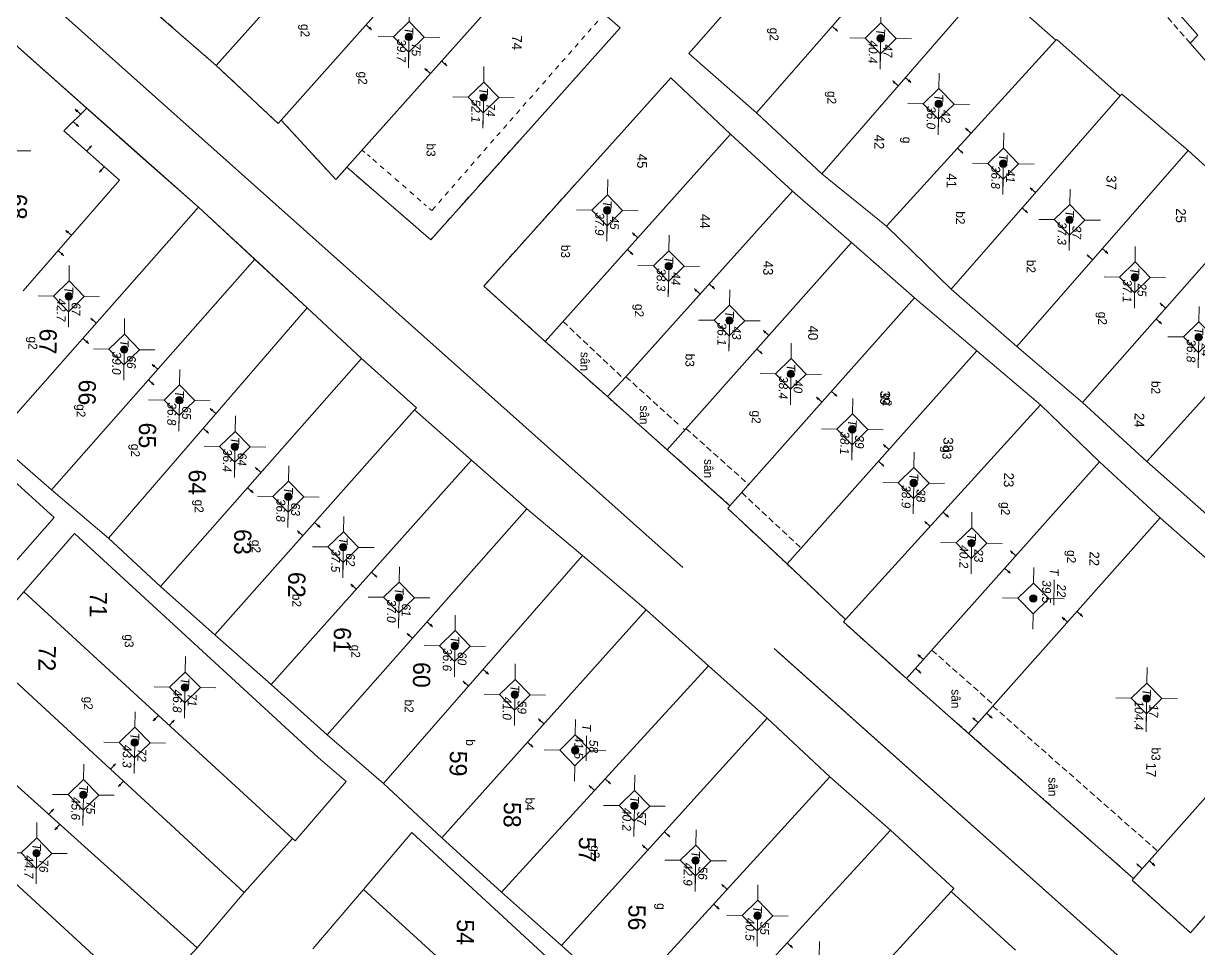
# Model space of a CAD drawing. Extents: x 601689 to 602595, y 1189742 to 1190763.
# Drawn here: x 602256.88 to 602304.61, y 1190383.88 to 1190421.44 of the extents above; entities that cross this region are included whole.
import ezdxf
from ezdxf.enums import TextEntityAlignment as Align

# ---------------------------------------------------------------- set-up
doc = ezdxf.new("R2010")
doc.units = 0
doc.header["$MEASUREMENT"] = 0
doc.linetypes.add('HIDDEN', pattern=[0.375, 0.25, -0.125])
for name, color, linetype in [('10', 250, 'Continuous'), ('11', 7, 'Continuous'), ('13', 7, 'Continuous'), ('14', 7, 'Continuous'), ('15', 7, 'Continuous'), ('16', 7, 'Continuous'), ('22', 7, 'Continuous'), ('25', 7, 'Continuous'), ('53', 7, 'Continuous'), ('57', 7, 'Continuous')]:
    doc.layers.add(name, color=color, linetype=linetype)
doc.layers.get('0').off()
doc.styles.add('TXT', font='vnshx.shx')

# ---------------------------------------------------------------- blocks, each defined once
blk = doc.blocks.new('NH3R')
at = {"layer": '16', "color": 7, "linetype": 'Continuous', "lineweight": 0}
for p, q in [((0, 0), (0.297, -0.005)), ((0.297, -0.005), (0.186, 0.031)), ((0.297, -0.005), (0.189, -0.033))]:
    blk.add_line(p, q, dxfattribs=at)
blk = doc.blocks.new('BDONG')
at = {"color": 7, "linetype": 'Continuous', "lineweight": 0}
for p, q in [((0, 0), (0, -1.508)), ((0, 0), (2.759, 0)), ((0.342, 0), (0.342, -1.508)), ((0.797, 0), (0.797, -1.508)), ((1.274, 0), (1.274, -1.508)), ((1.73, 0), (1.73, -1.508)), ((1.753, 0), (1.753, -1.508)), ((2.072, 0), (2.072, -1.508)), ((2.759, 0), (2.759, -1.508)), ((0, -0.308), (1.73, -0.308)), ((1.753, -0.308), (2.759, -0.308)), ((0, -0.458), (1.73, -0.458)), ((1.753, -0.458), (2.759, -0.458)), ((0, -0.608), (1.73, -0.608)), ((1.753, -0.608), (2.759, -0.608)), ((0, -0.758), (1.73, -0.758)), ((1.753, -0.758), (2.759, -0.758)), ((0, -0.908), (1.73, -0.908)), ((1.753, -0.908), (2.759, -0.908)), ((0, -1.058), (1.73, -1.058)), ((1.753, -1.058), (2.759, -1.058)), ((0, -1.208), (1.73, -1.208)), ((1.753, -1.208), (2.759, -1.208)), ((0, -1.358), (1.73, -1.358)), ((1.753, -1.358), (2.759, -1.358)), ((0, -1.508), (1.73, -1.508)), ((1.753, -1.508), (2.759, -1.508))]:
    blk.add_line(p, q, dxfattribs=at)
at = {"color": 7, "linetype": 'Continuous', "lineweight": 0, "style": 'TXT'}
blk.add_text('B%%182ng c%%184c th%%246a bi%%213n %%174%%233ng ', height=0.049998, rotation=360, dxfattribs=at).set_placement((0.008, 0.046))
for s, height, p in [('(D%%239ng cho ch%%216nh l%%253 bi%%213n %%174%%233ng)', 0.054, (1.743, 0.05)), ('s%%232 TT', 0.05, (0.21, -0.099)), ('s%%232 hi%%214u th%%246a', 0.049998, (1.135, -0.103)), ('s%%232 hi%%214u', 0.049998, (0.639, -0.104)), ('s%%232 hi%%214u th%%246a', 0.049998, (1.612, -0.107)), ('s%%232 TT', 0.05, (1.936, -0.114)), ('s%%232 hi%%214u th%%246a b%%225', 0.049998, (2.559, -0.108)), ('g%%232c c%%241a th%%246a', 0.049998, (1.137, -0.187)), ('Th%%246a th%%170m', 0.049998, (0.227, -0.214)), ('Th%%246a th%%170m', 0.049998, (0.63, -0.213)), ('l%%169n c%%203n', 0.049998, (1.56, -0.224)), ('Th%%246a b%%225', 0.049998, (1.956, -0.203)), ('(ch%%216 %%174%%184nh s%%232 m%%233t l%%199n)', 0.049998, (2.638, -0.204)), ('m%%237i th%%170m', 0.049998, (1.101, -0.282))]:
    blk.add_text(s, height=height, rotation=360, dxfattribs=at).set_placement(p, align=Align.CENTER)
blk = doc.blocks.new('BANG')
at = {"color": 7, "linetype": 'Continuous', "lineweight": 0, "xscale": 9.999585560760034, "yscale": 9.999585560760034, "rotation": 359.9999199552673}
blk.add_blockref('BDONG', (0, 0), dxfattribs=at)
blk = doc.blocks.new('*M145145145145')
at = {"layer": '13', "color": 3, "linetype": 'Continuous', "lineweight": 0}
blk.add_line((602429.035, 1189967.538), (602430.055, 1189967.538), dxfattribs=at)
at = {"layer": '13', "color": 3, "linetype": 'Continuous', "lineweight": 0, "style": 'TXT', "oblique": 7.6055}
blk.add_text('T', height=0.36, dxfattribs=at).set_placement((602428.838, 1189967.538), align=Align.MIDDLE_RIGHT)
for s, p in [('24', (602429.185, 1189967.838)), ('36.8', (602429.035, 1189967.238))]:
    blk.add_text(s, height=0.36, dxfattribs=at).set_placement(p, align=Align.MIDDLE_LEFT)
blk = doc.blocks.new('*M148148148148')
at = {"layer": '13', "color": 3, "linetype": 'Continuous', "lineweight": 0}
blk.add_line((602443.731, 1189965.635), (602445.006, 1189965.635), dxfattribs=at)
at = {"layer": '13', "color": 3, "linetype": 'Continuous', "lineweight": 0, "style": 'TXT', "oblique": 7.6055}
blk.add_text('T', height=0.36, dxfattribs=at).set_placement((602443.534, 1189965.635), align=Align.MIDDLE_RIGHT)
for s, p in [('17', (602443.881, 1189965.935)), ('104.4', (602443.731, 1189965.335))]:
    blk.add_text(s, height=0.36, dxfattribs=at).set_placement(p, align=Align.MIDDLE_LEFT)
blk = doc.blocks.new('*M149149149149')
at = {"layer": '13', "color": 3, "linetype": 'Continuous', "lineweight": 0}
blk.add_line((602426.644, 1189964.907), (602427.664, 1189964.907), dxfattribs=at)
at = {"layer": '13', "color": 3, "linetype": 'Continuous', "lineweight": 0, "style": 'TXT', "oblique": 7.6055}
for s, p in [('25', (602426.794, 1189965.207)), ('37.1', (602426.644, 1189964.607))]:
    blk.add_text(s, height=0.36, dxfattribs=at).set_placement(p, align=Align.MIDDLE_LEFT)
blk.add_text('T', height=0.36, dxfattribs=at).set_placement((602426.447, 1189964.907), align=Align.MIDDLE_RIGHT)
blk = doc.blocks.new('*M152152152152')
at = {"layer": '13', "color": 3, "linetype": 'Continuous', "lineweight": 0}
blk.add_line((602424.347, 1189962.225), (602425.367, 1189962.225), dxfattribs=at)
at = {"layer": '13', "color": 3, "linetype": 'Continuous', "lineweight": 0, "style": 'TXT', "oblique": 7.6055}
blk.add_text('T', height=0.36, dxfattribs=at).set_placement((602424.15, 1189962.225), align=Align.MIDDLE_RIGHT)
for s, p in [('37', (602424.497, 1189962.525)), ('37.3', (602424.347, 1189961.925))]:
    blk.add_text(s, height=0.36, dxfattribs=at).set_placement(p, align=Align.MIDDLE_LEFT)
blk = doc.blocks.new('*M155155155155')
at = {"layer": '13', "color": 3, "linetype": 'Continuous', "lineweight": 0}
blk.add_line((602439.738, 1189960.973), (602440.758, 1189960.973), dxfattribs=at)
at = {"layer": '13', "color": 3, "linetype": 'Continuous', "lineweight": 0, "style": 'TXT', "oblique": 7.6055}
for s, p in [('22', (602439.888, 1189961.273)), ('39.5', (602439.738, 1189960.673))]:
    blk.add_text(s, height=0.36, dxfattribs=at).set_placement(p, align=Align.MIDDLE_LEFT)
blk.add_text('T', height=0.36, dxfattribs=at).set_placement((602439.541, 1189960.973), align=Align.MIDDLE_RIGHT)
blk = doc.blocks.new('*M157157157157')
at = {"layer": '13', "color": 3, "linetype": 'Continuous', "lineweight": 0}
blk.add_line((602422.109, 1189959.498), (602423.129, 1189959.498), dxfattribs=at)
at = {"layer": '13', "color": 3, "linetype": 'Continuous', "lineweight": 0, "style": 'TXT', "oblique": 7.6055}
for s, p in [('41', (602422.259, 1189959.798)), ('36.8', (602422.109, 1189959.198))]:
    blk.add_text(s, height=0.36, dxfattribs=at).set_placement(p, align=Align.MIDDLE_LEFT)
blk.add_text('T', height=0.36, dxfattribs=at).set_placement((602421.912, 1189959.498), align=Align.MIDDLE_RIGHT)
blk = doc.blocks.new('*M158158158158')
at = {"layer": '13', "color": 3, "linetype": 'Continuous', "lineweight": 0}
blk.add_line((602437.529, 1189958.43), (602438.549, 1189958.43), dxfattribs=at)
at = {"layer": '13', "color": 3, "linetype": 'Continuous', "lineweight": 0, "style": 'TXT', "oblique": 7.6055}
blk.add_text('T', height=0.36, dxfattribs=at).set_placement((602437.332, 1189958.43), align=Align.MIDDLE_RIGHT)
for s, p in [('23', (602437.679, 1189958.73)), ('40.2', (602437.529, 1189958.13))]:
    blk.add_text(s, height=0.36, dxfattribs=at).set_placement(p, align=Align.MIDDLE_LEFT)
blk = doc.blocks.new('*M160160160160')
at = {"layer": '13', "color": 3, "linetype": 'Continuous', "lineweight": 0}
blk.add_line((602419.72, 1189956.841), (602420.74, 1189956.841), dxfattribs=at)
at = {"layer": '13', "color": 3, "linetype": 'Continuous', "lineweight": 0, "style": 'TXT', "oblique": 7.6055}
for s, p in [('42', (602419.87, 1189957.141)), ('36.0', (602419.72, 1189956.541))]:
    blk.add_text(s, height=0.36, dxfattribs=at).set_placement(p, align=Align.MIDDLE_LEFT)
blk.add_text('T', height=0.36, dxfattribs=at).set_placement((602419.523, 1189956.841), align=Align.MIDDLE_RIGHT)
blk = doc.blocks.new('*M161161161161')
at = {"layer": '13', "color": 3, "linetype": 'Continuous', "lineweight": 0}
blk.add_line((602435.125, 1189956.049), (602436.145, 1189956.049), dxfattribs=at)
at = {"layer": '13', "color": 3, "linetype": 'Continuous', "lineweight": 0, "style": 'TXT', "oblique": 7.6055}
blk.add_text('T', height=0.36, dxfattribs=at).set_placement((602434.928, 1189956.049), align=Align.MIDDLE_RIGHT)
for s, p in [('38', (602435.275, 1189956.349)), ('38.9', (602435.125, 1189955.749))]:
    blk.add_text(s, height=0.36, dxfattribs=at).set_placement(p, align=Align.MIDDLE_LEFT)
blk = doc.blocks.new('*M162162162162')
at = {"layer": '13', "color": 3, "linetype": 'Continuous', "lineweight": 0}
blk.add_line((602417.09, 1189954.444), (602418.11, 1189954.444), dxfattribs=at)
at = {"layer": '13', "color": 3, "linetype": 'Continuous', "lineweight": 0, "style": 'TXT', "oblique": 7.6055}
for s, p in [('47', (602417.24, 1189954.744)), ('40.4', (602417.09, 1189954.144))]:
    blk.add_text(s, height=0.36, dxfattribs=at).set_placement(p, align=Align.MIDDLE_LEFT)
blk.add_text('T', height=0.36, dxfattribs=at).set_placement((602416.893, 1189954.444), align=Align.MIDDLE_RIGHT)
blk = doc.blocks.new('*M165165165165')
at = {"layer": '13', "color": 3, "linetype": 'Continuous', "lineweight": 0}
blk.add_line((602432.98, 1189953.523), (602434, 1189953.523), dxfattribs=at)
at = {"layer": '13', "color": 3, "linetype": 'Continuous', "lineweight": 0, "style": 'TXT', "oblique": 7.6055}
for s, p in [('39', (602433.13, 1189953.823)), ('38.1', (602432.98, 1189953.223))]:
    blk.add_text(s, height=0.36, dxfattribs=at).set_placement(p, align=Align.MIDDLE_LEFT)
blk.add_text('T', height=0.36, dxfattribs=at).set_placement((602432.783, 1189953.523), align=Align.MIDDLE_RIGHT)
blk = doc.blocks.new('*M169169169169')
at = {"layer": '13', "color": 3, "linetype": 'Continuous', "lineweight": 0}
blk.add_line((602430.768, 1189950.996), (602431.788, 1189950.996), dxfattribs=at)
at = {"layer": '13', "color": 3, "linetype": 'Continuous', "lineweight": 0, "style": 'TXT', "oblique": 7.6055}
for s, p in [('40', (602430.918, 1189951.296)), ('38.4', (602430.768, 1189950.696))]:
    blk.add_text(s, height=0.36, dxfattribs=at).set_placement(p, align=Align.MIDDLE_LEFT)
blk.add_text('T', height=0.36, dxfattribs=at).set_placement((602430.571, 1189950.996), align=Align.MIDDLE_RIGHT)
blk = doc.blocks.new('*M171171171171')
at = {"layer": '13', "color": 3, "linetype": 'Continuous', "lineweight": 0}
blk.add_line((602428.634, 1189948.469), (602429.654, 1189948.469), dxfattribs=at)
at = {"layer": '13', "color": 3, "linetype": 'Continuous', "lineweight": 0, "style": 'TXT', "oblique": 7.6055}
for s, p in [('43', (602428.784, 1189948.769)), ('36.1', (602428.634, 1189948.169))]:
    blk.add_text(s, height=0.36, dxfattribs=at).set_placement(p, align=Align.MIDDLE_LEFT)
blk.add_text('T', height=0.36, dxfattribs=at).set_placement((602428.437, 1189948.469), align=Align.MIDDLE_RIGHT)
blk = doc.blocks.new('*M174174174174')
at = {"layer": '13', "color": 3, "linetype": 'Continuous', "lineweight": 0}
blk.add_line((602426.462, 1189945.972), (602427.482, 1189945.972), dxfattribs=at)
at = {"layer": '13', "color": 3, "linetype": 'Continuous', "lineweight": 0, "style": 'TXT', "oblique": 7.6055}
blk.add_text('T', height=0.36, dxfattribs=at).set_placement((602426.265, 1189945.972), align=Align.MIDDLE_RIGHT)
for s, p in [('44', (602426.612, 1189946.272)), ('38.3', (602426.462, 1189945.672))]:
    blk.add_text(s, height=0.36, dxfattribs=at).set_placement(p, align=Align.MIDDLE_LEFT)
blk = doc.blocks.new('*M178178178178')
at = {"layer": '13', "color": 3, "linetype": 'Continuous', "lineweight": 0}
blk.add_line((602424.234, 1189943.441), (602425.254, 1189943.441), dxfattribs=at)
at = {"layer": '13', "color": 3, "linetype": 'Continuous', "lineweight": 0, "style": 'TXT', "oblique": 7.6055}
for s, p in [('45', (602424.384, 1189943.741)), ('37.9', (602424.234, 1189943.141))]:
    blk.add_text(s, height=0.36, dxfattribs=at).set_placement(p, align=Align.MIDDLE_LEFT)
blk.add_text('T', height=0.36, dxfattribs=at).set_placement((602424.037, 1189943.441), align=Align.MIDDLE_RIGHT)
blk = doc.blocks.new('*M182182182182')
at = {"layer": '13', "color": 3, "linetype": 'Continuous', "lineweight": 0}
blk.add_line((602419.724, 1189938.347), (602420.744, 1189938.347), dxfattribs=at)
at = {"layer": '13', "color": 3, "linetype": 'Continuous', "lineweight": 0, "style": 'TXT', "oblique": 7.6055}
blk.add_text('T', height=0.36, dxfattribs=at).set_placement((602419.527, 1189938.347), align=Align.MIDDLE_RIGHT)
for s, p in [('74', (602419.874, 1189938.647)), ('52.1', (602419.724, 1189938.047))]:
    blk.add_text(s, height=0.36, dxfattribs=at).set_placement(p, align=Align.MIDDLE_LEFT)
blk = doc.blocks.new('*M185185185185')
at = {"layer": '13', "color": 3, "linetype": 'Continuous', "lineweight": 0}
blk.add_line((602417.313, 1189935.285), (602418.333, 1189935.285), dxfattribs=at)
at = {"layer": '13', "color": 3, "linetype": 'Continuous', "lineweight": 0, "style": 'TXT', "oblique": 7.6055}
for s, p in [('75', (602417.463, 1189935.585)), ('39.7', (602417.313, 1189934.985))]:
    blk.add_text(s, height=0.36, dxfattribs=at).set_placement(p, align=Align.MIDDLE_LEFT)
blk.add_text('T', height=0.36, dxfattribs=at).set_placement((602417.116, 1189935.285), align=Align.MIDDLE_RIGHT)
blk = doc.blocks.new('CENTRD')
at = {"layer": '11', "linetype": 'Continuous', "lineweight": 0}
h = blk.add_hatch(color=2, dxfattribs=at)
edge = h.paths.add_edge_path()
edge.add_arc((0, 0), 0.15, 0, 360)
at = {"layer": '11', "color": 2, "linetype": 'Continuous', "lineweight": 0}
for p, q in [((0, 1.25), (0, 0.625)), ((0, 0.625), (-0.625, 0)), ((0.625, 0), (0, 0.625)), ((-0.625, 0), (-1.25, 0)), ((-0.625, 0), (0, -0.625)), ((0, -0.625), (0.625, 0)), ((1.25, 0), (0.625, 0)), ((0, -0.625), (0, -1.25))]:
    blk.add_line(p, q, dxfattribs=at)
blk.add_circle((0, 0), 0.15, dxfattribs=at)
blk = doc.blocks.new('*M1087108710871087')
at = {"layer": '13', "color": 3, "linetype": 'Continuous', "lineweight": 0}
blk.add_line((602452.776, 1189949.959), (602453.796, 1189949.959), dxfattribs=at)
at = {"layer": '13', "color": 3, "linetype": 'Continuous', "lineweight": 0, "style": 'TXT', "oblique": 7.6055}
for s, p in [('55', (602452.926, 1189950.259)), ('40.5', (602452.776, 1189949.659))]:
    blk.add_text(s, height=0.36, dxfattribs=at).set_placement(p, align=Align.MIDDLE_LEFT)
blk.add_text('T', height=0.36, dxfattribs=at).set_placement((602452.579, 1189949.959), align=Align.MIDDLE_RIGHT)
blk = doc.blocks.new('*M1091109110911091')
at = {"layer": '13', "color": 3, "linetype": 'Continuous', "lineweight": 0}
blk.add_line((602450.578, 1189947.412), (602451.598, 1189947.412), dxfattribs=at)
at = {"layer": '13', "color": 3, "linetype": 'Continuous', "lineweight": 0, "style": 'TXT', "oblique": 7.6055}
blk.add_text('T', height=0.36, dxfattribs=at).set_placement((602450.381, 1189947.412), align=Align.MIDDLE_RIGHT)
for s, p in [('56', (602450.728, 1189947.712)), ('42.9', (602450.578, 1189947.112))]:
    blk.add_text(s, height=0.36, dxfattribs=at).set_placement(p, align=Align.MIDDLE_LEFT)
blk = doc.blocks.new('*M1095109510951095')
at = {"layer": '13', "color": 3, "linetype": 'Continuous', "lineweight": 0}
blk.add_line((602448.391, 1189944.895), (602449.411, 1189944.895), dxfattribs=at)
at = {"layer": '13', "color": 3, "linetype": 'Continuous', "lineweight": 0, "style": 'TXT', "oblique": 7.6055}
for s, p in [('57', (602448.541, 1189945.195)), ('40.2', (602448.391, 1189944.595))]:
    blk.add_text(s, height=0.36, dxfattribs=at).set_placement(p, align=Align.MIDDLE_LEFT)
blk.add_text('T', height=0.36, dxfattribs=at).set_placement((602448.194, 1189944.895), align=Align.MIDDLE_RIGHT)
blk = doc.blocks.new('*M1100110011001100')
at = {"layer": '13', "color": 3, "linetype": 'Continuous', "lineweight": 0}
blk.add_line((602446.174, 1189942.454), (602447.194, 1189942.454), dxfattribs=at)
at = {"layer": '13', "color": 3, "linetype": 'Continuous', "lineweight": 0, "style": 'TXT', "oblique": 7.6055}
for s, p in [('58', (602446.324, 1189942.754)), ('41.5', (602446.174, 1189942.154))]:
    blk.add_text(s, height=0.36, dxfattribs=at).set_placement(p, align=Align.MIDDLE_LEFT)
blk.add_text('T', height=0.36, dxfattribs=at).set_placement((602445.977, 1189942.454), align=Align.MIDDLE_RIGHT)
blk = doc.blocks.new('*M1104110411041104')
at = {"layer": '13', "color": 3, "linetype": 'Continuous', "lineweight": 0}
blk.add_line((602443.953, 1189939.972), (602444.973, 1189939.972), dxfattribs=at)
at = {"layer": '13', "color": 3, "linetype": 'Continuous', "lineweight": 0, "style": 'TXT', "oblique": 7.6055}
for s, p in [('59', (602444.103, 1189940.272)), ('41.0', (602443.953, 1189939.672))]:
    blk.add_text(s, height=0.36, dxfattribs=at).set_placement(p, align=Align.MIDDLE_LEFT)
blk.add_text('T', height=0.36, dxfattribs=at).set_placement((602443.756, 1189939.972), align=Align.MIDDLE_RIGHT)
blk = doc.blocks.new('*M1111111111111111')
at = {"layer": '13', "color": 3, "linetype": 'Continuous', "lineweight": 0}
blk.add_line((602442.01, 1189937.51), (602443.03, 1189937.51), dxfattribs=at)
at = {"layer": '13', "color": 3, "linetype": 'Continuous', "lineweight": 0, "style": 'TXT', "oblique": 7.6055}
for s, p in [('60', (602442.16, 1189937.81)), ('36.6', (602442.01, 1189937.21))]:
    blk.add_text(s, height=0.36, dxfattribs=at).set_placement(p, align=Align.MIDDLE_LEFT)
blk.add_text('T', height=0.36, dxfattribs=at).set_placement((602441.813, 1189937.51), align=Align.MIDDLE_RIGHT)
blk = doc.blocks.new('*M1115111511151115')
at = {"layer": '13', "color": 3, "linetype": 'Continuous', "lineweight": 0}
blk.add_line((602440.074, 1189935.214), (602441.094, 1189935.214), dxfattribs=at)
at = {"layer": '13', "color": 3, "linetype": 'Continuous', "lineweight": 0, "style": 'TXT', "oblique": 7.6055}
for s, p in [('61', (602440.224, 1189935.514)), ('37.0', (602440.074, 1189934.914))]:
    blk.add_text(s, height=0.36, dxfattribs=at).set_placement(p, align=Align.MIDDLE_LEFT)
blk.add_text('T', height=0.36, dxfattribs=at).set_placement((602439.877, 1189935.214), align=Align.MIDDLE_RIGHT)
blk = doc.blocks.new('*M1120112011201120')
at = {"layer": '13', "color": 3, "linetype": 'Continuous', "lineweight": 0}
blk.add_line((602438.064, 1189932.918), (602439.084, 1189932.918), dxfattribs=at)
at = {"layer": '13', "color": 3, "linetype": 'Continuous', "lineweight": 0, "style": 'TXT', "oblique": 7.6055}
for s, p in [('62', (602438.214, 1189933.218)), ('37.5', (602438.064, 1189932.618))]:
    blk.add_text(s, height=0.36, dxfattribs=at).set_placement(p, align=Align.MIDDLE_LEFT)
blk.add_text('T', height=0.36, dxfattribs=at).set_placement((602437.867, 1189932.918), align=Align.MIDDLE_RIGHT)
blk = doc.blocks.new('*M1126112611261126')
at = {"layer": '13', "color": 3, "linetype": 'Continuous', "lineweight": 0}
blk.add_line((602436.049, 1189930.66), (602437.069, 1189930.66), dxfattribs=at)
at = {"layer": '13', "color": 3, "linetype": 'Continuous', "lineweight": 0, "style": 'TXT', "oblique": 7.6055}
blk.add_text('T', height=0.36, dxfattribs=at).set_placement((602435.852, 1189930.66), align=Align.MIDDLE_RIGHT)
for s, p in [('63', (602436.199, 1189930.96)), ('36.8', (602436.049, 1189930.36))]:
    blk.add_text(s, height=0.36, dxfattribs=at).set_placement(p, align=Align.MIDDLE_LEFT)
blk = doc.blocks.new('*M1131113111311131')
at = {"layer": '13', "color": 3, "linetype": 'Continuous', "lineweight": 0}
blk.add_line((602434.052, 1189928.459), (602435.072, 1189928.459), dxfattribs=at)
at = {"layer": '13', "color": 3, "linetype": 'Continuous', "lineweight": 0, "style": 'TXT', "oblique": 7.6055}
for s, p in [('64', (602434.202, 1189928.759)), ('36.4', (602434.052, 1189928.159))]:
    blk.add_text(s, height=0.36, dxfattribs=at).set_placement(p, align=Align.MIDDLE_LEFT)
blk.add_text('T', height=0.36, dxfattribs=at).set_placement((602433.855, 1189928.459), align=Align.MIDDLE_RIGHT)
blk = doc.blocks.new('*M1134113411341134')
at = {"layer": '13', "color": 3, "linetype": 'Continuous', "lineweight": 0}
blk.add_line((602443.852, 1189926.572), (602444.872, 1189926.572), dxfattribs=at)
at = {"layer": '13', "color": 3, "linetype": 'Continuous', "lineweight": 0, "style": 'TXT', "oblique": 7.6055}
for s, p in [('71', (602444.002, 1189926.872)), ('46.8', (602443.852, 1189926.272))]:
    blk.add_text(s, height=0.36, dxfattribs=at).set_placement(p, align=Align.MIDDLE_LEFT)
blk.add_text('T', height=0.36, dxfattribs=at).set_placement((602443.655, 1189926.572), align=Align.MIDDLE_RIGHT)
blk = doc.blocks.new('*M1136113611361136')
at = {"layer": '13', "color": 3, "linetype": 'Continuous', "lineweight": 0}
blk.add_line((602432.197, 1189926.177), (602433.217, 1189926.177), dxfattribs=at)
at = {"layer": '13', "color": 3, "linetype": 'Continuous', "lineweight": 0, "style": 'TXT', "oblique": 7.6055}
for s, p in [('65', (602432.347, 1189926.477)), ('36.8', (602432.197, 1189925.877))]:
    blk.add_text(s, height=0.36, dxfattribs=at).set_placement(p, align=Align.MIDDLE_LEFT)
blk.add_text('T', height=0.36, dxfattribs=at).set_placement((602432, 1189926.177), align=Align.MIDDLE_RIGHT)
blk = doc.blocks.new('*M1139113911391139')
at = {"layer": '13', "color": 3, "linetype": 'Continuous', "lineweight": 0}
blk.add_line((602446.12, 1189924.564), (602447.14, 1189924.564), dxfattribs=at)
at = {"layer": '13', "color": 3, "linetype": 'Continuous', "lineweight": 0, "style": 'TXT', "oblique": 7.6055}
blk.add_text('T', height=0.36, dxfattribs=at).set_placement((602445.923, 1189924.564), align=Align.MIDDLE_RIGHT)
for s, p in [('72', (602446.27, 1189924.864)), ('43.3', (602446.12, 1189924.264))]:
    blk.add_text(s, height=0.36, dxfattribs=at).set_placement(p, align=Align.MIDDLE_LEFT)
blk = doc.blocks.new('*M1140114011401140')
at = {"layer": '13', "color": 3, "linetype": 'Continuous', "lineweight": 0}
blk.add_line((602430.167, 1189923.906), (602431.187, 1189923.906), dxfattribs=at)
at = {"layer": '13', "color": 3, "linetype": 'Continuous', "lineweight": 0, "style": 'TXT', "oblique": 7.6055}
for s, p in [('66', (602430.317, 1189924.206)), ('39.0', (602430.167, 1189923.606))]:
    blk.add_text(s, height=0.36, dxfattribs=at).set_placement(p, align=Align.MIDDLE_LEFT)
blk.add_text('T', height=0.36, dxfattribs=at).set_placement((602429.97, 1189923.906), align=Align.MIDDLE_RIGHT)
blk = doc.blocks.new('*M1143114311431143')
at = {"layer": '13', "color": 3, "linetype": 'Continuous', "lineweight": 0}
blk.add_line((602448.273, 1189922.511), (602449.293, 1189922.511), dxfattribs=at)
at = {"layer": '13', "color": 3, "linetype": 'Continuous', "lineweight": 0, "style": 'TXT', "oblique": 7.6055}
for s, p in [('75', (602448.423, 1189922.811)), ('45.6', (602448.273, 1189922.211))]:
    blk.add_text(s, height=0.36, dxfattribs=at).set_placement(p, align=Align.MIDDLE_LEFT)
blk.add_text('T', height=0.36, dxfattribs=at).set_placement((602448.076, 1189922.511), align=Align.MIDDLE_RIGHT)
blk = doc.blocks.new('*M1144114411441144')
at = {"layer": '13', "color": 3, "linetype": 'Continuous', "lineweight": 0}
blk.add_line((602428.044, 1189921.625), (602429.064, 1189921.625), dxfattribs=at)
at = {"layer": '13', "color": 3, "linetype": 'Continuous', "lineweight": 0, "style": 'TXT', "oblique": 7.6055}
blk.add_text('T', height=0.36, dxfattribs=at).set_placement((602427.847, 1189921.625), align=Align.MIDDLE_RIGHT)
for s, p in [('67', (602428.194, 1189921.925)), ('42.7', (602428.044, 1189921.325))]:
    blk.add_text(s, height=0.36, dxfattribs=at).set_placement(p, align=Align.MIDDLE_LEFT)
blk = doc.blocks.new('*M1147114711471147')
at = {"layer": '13', "color": 3, "linetype": 'Continuous', "lineweight": 0}
blk.add_line((602450.668, 1189920.643), (602451.688, 1189920.643), dxfattribs=at)
at = {"layer": '13', "color": 3, "linetype": 'Continuous', "lineweight": 0, "style": 'TXT', "oblique": 7.6055}
blk.add_text('T', height=0.36, dxfattribs=at).set_placement((602450.471, 1189920.643), align=Align.MIDDLE_RIGHT)
for s, p in [('76', (602450.818, 1189920.943)), ('44.7', (602450.668, 1189920.343))]:
    blk.add_text(s, height=0.36, dxfattribs=at).set_placement(p, align=Align.MIDDLE_LEFT)

msp = doc.modelspace()

# ---------------------------------------------------------------- linework, layer by layer
at = {"layer": '10', "color": 7, "linetype": 'Continuous', "lineweight": 0}
for p, q in [((602272.441, 1190428.341), (602264.703, 1190419.737)), ((602275.336, 1190426.502), (602267.352, 1190417.511)), ((602277.725, 1190424.239), (602270.016, 1190415.604)), ((602289.303, 1190415.33), (602296.101, 1190423.157)), ((602296.101, 1190423.157), (602298.808, 1190420.759)), ((602298.808, 1190420.759), (602291.935, 1190413.203)), ((602306.325, 1190418.266), (602304.267, 1190420.644)), ((602294.56, 1190410.647), (602301.427, 1190418.503)), ((602259.449, 1190417.998), (602263.994, 1190413.976)), ((602286.657, 1190417.805), (602289.303, 1190415.33)), ((602285.605, 1190416.94), (602278.069, 1190408.533)), ((602288.114, 1190414.636), (602285.605, 1190416.94)), ((602304.187, 1190416.276), (602297.228, 1190408.33)), ((602289.303, 1190415.33), (602291.935, 1190413.203)), ((602290.516, 1190412.543), (602288.114, 1190414.636)), ((602263.994, 1190413.976), (602255.674, 1190404.55)), ((602263.994, 1190413.976), (602266.274, 1190411.865)), ((602299.896, 1190406.044), (602306.653, 1190413.722)), ((602291.935, 1190413.203), (602294.56, 1190410.647)), ((602290.516, 1190412.543), (602283.03, 1190404.135)), ((602293.074, 1190410.297), (602290.516, 1190412.543)), ((602266.274, 1190411.865), (602258.026, 1190402.507)), ((602266.274, 1190411.865), (602268.408, 1190409.895)), ((602309.196, 1190411.076), (602302.514, 1190403.658)), ((602294.56, 1190410.647), (602297.228, 1190408.33)), ((602285.578, 1190401.859), (602293.074, 1190410.297)), ((602295.605, 1190408.142), (602293.074, 1190410.297)), ((602260.329, 1190400.546), (602268.408, 1190409.895)), ((602268.408, 1190409.895), (602270.609, 1190407.835)), ((602280.599, 1190406.288), (602278.069, 1190408.533)), ((602295.605, 1190408.142), (602287.896, 1190399.497)), ((602298.185, 1190405.957), (602295.605, 1190408.142)), ((602297.228, 1190408.33), (602299.896, 1190406.044)), ((602270.609, 1190407.835), (602262.442, 1190398.577)), ((602283.03, 1190404.135), (602280.599, 1190406.288)), ((602264.656, 1190396.617), (602272.771, 1190405.746)), ((602272.771, 1190405.746), (602275.084, 1190403.714)), ((602298.185, 1190405.957), (602290.276, 1190397.245)), ((602300.594, 1190403.643), (602298.185, 1190405.957)), ((602299.896, 1190406.044), (602302.514, 1190403.658)), ((602255.674, 1190404.55), (602258.026, 1190402.507)), ((602285.578, 1190401.859), (602283.03, 1190404.135)), ((602275.084, 1190403.714), (602266.948, 1190394.595)), ((602275.084, 1190403.714), (602277.326, 1190401.733)), ((602292.743, 1190394.84), (602300.594, 1190403.643)), ((602303.053, 1190401.369), (602300.594, 1190403.643)), ((602302.514, 1190403.658), (602305.172, 1190401.301)), ((602258.026, 1190402.507), (602260.329, 1190400.546)), ((602277.326, 1190401.733), (602269.22, 1190392.554)), ((602277.326, 1190401.733), (602279.59, 1190399.842)), ((602303.053, 1190401.369), (602295.272, 1190392.617)), ((602260.329, 1190400.546), (602262.442, 1190398.577)), ((602279.59, 1190399.842), (602271.503, 1190390.582)), ((602279.59, 1190399.842), (602282.17, 1190397.636)), ((602290.276, 1190397.245), (602287.896, 1190399.497)), ((602262.442, 1190398.577), (602264.656, 1190396.617)), ((602254.989, 1190396.159), (602256.899, 1190398.362)), ((602256.899, 1190398.362), (602267.812, 1190388.343)), ((602273.873, 1190388.37), (602282.17, 1190397.636)), ((602282.17, 1190397.636), (602284.7, 1190395.361)), ((602265.852, 1190386.159), (602254.989, 1190396.159)), ((602264.656, 1190396.617), (602266.948, 1190394.595)), ((602284.7, 1190395.361), (602276.303, 1190386.176)), ((602284.7, 1190395.361), (602287.09, 1190393.238)), ((602309.681, 1190395.429), (602301.972, 1190386.724)), ((602295.272, 1190392.617), (602292.743, 1190394.84)), ((602266.948, 1190394.595), (602269.22, 1190392.554)), ((602252.779, 1190393.929), (602263.941, 1190383.916)), ((602287.09, 1190393.238), (602278.733, 1190384.003)), ((602287.09, 1190393.238), (602289.628, 1190390.853)), ((602269.22, 1190392.554), (602271.503, 1190390.582)), ((602301.972, 1190386.724), (602295.272, 1190392.617)), ((602261.851, 1190381.674), (602250.888, 1190391.705)), ((602271.503, 1190390.582), (602273.873, 1190388.37)), ((602281.292, 1190381.717), (602289.628, 1190390.853)), ((602289.628, 1190390.853), (602292.099, 1190388.689)), ((602292.099, 1190388.689), (602283.713, 1190379.544)), ((602265.852, 1190386.159), (602267.812, 1190388.343)), ((602276.303, 1190386.176), (602273.873, 1190388.37)), ((602263.941, 1190383.916), (602265.852, 1190386.159)), ((602270.694, 1190386.283), (602268.641, 1190383.871)), ((602270.694, 1190386.283), (602281.213, 1190376.678)), ((602278.733, 1190384.003), (602276.303, 1190386.176)), ((602294.565, 1190386.195), (602286.36, 1190377.207)), ((602294.565, 1190386.195), (602297.171, 1190383.82)), ((602261.851, 1190381.674), (602263.941, 1190383.916)), ((602278.733, 1190384.003), (602281.292, 1190381.717))]:
    msp.add_line(p, q, dxfattribs=at)
for points in [[(602264.158, 1190431.825), (602258.501, 1190425.472), (602258.793, 1190424.879), (602264.703, 1190419.737)], [(602286.657, 1190417.805), (602283.911, 1190420.223), (602290.524, 1190427.753), (602290.808, 1190428.019), (602291.239, 1190428.124), (602291.758, 1190428.036), (602294.032, 1190426.135)], [(602286.657, 1190417.805), (602293.434, 1190425.573), (602294.032, 1190426.135)], [(602270.016, 1190415.604), (602273.426, 1190412.657), (602281.114, 1190421.262), (602277.725, 1190424.239)], [(602304.267, 1190420.644), (602304.581, 1190420.96), (602301.913, 1190423.996)], [(602251.542, 1190415.407), (602251.068, 1190415.834), (602255.942, 1190421.127), (602259.449, 1190417.998)], [(602298.808, 1190420.759), (602298.848, 1190420.789), (602301.427, 1190418.503)], [(602264.703, 1190419.737), (602267.23, 1190417.372), (602267.352, 1190417.511)], [(602285.605, 1190416.94), (602283.177, 1190419.233), (602275.581, 1190410.777), (602278.069, 1190408.533)], [(602304.187, 1190416.276), (602301.498, 1190418.572), (602301.427, 1190418.503)], [(602259.449, 1190417.998), (602258.526, 1190417.082), (602260.778, 1190415.071), (602256.867, 1190410.584)], [(602267.352, 1190417.511), (602269.57, 1190415.1), (602270.016, 1190415.604)], [(602306.653, 1190413.722), (602306.815, 1190413.899), (602304.187, 1190416.276)], [(602280.599, 1190406.288), (602281.35, 1190407.098), (602288.114, 1190414.636)], [(602247.542, 1190410.992), (602258.13, 1190401.376), (602256.068, 1190399.034)], [(602270.609, 1190407.835), (602272.843, 1190405.835), (602272.771, 1190405.746)], [(602287.896, 1190399.497), (602285.488, 1190401.751), (602285.578, 1190401.859)], [(602309.681, 1190395.429), (602309.732, 1190395.488), (602303.053, 1190401.369)], [(602256.899, 1190398.362), (602258.952, 1190400.725), (602268.858, 1190391.638), (602269.984, 1190390.663), (602267.921, 1190388.251), (602267.812, 1190388.343)], [(602290.276, 1190397.245), (602290.184, 1190397.146), (602292.743, 1190394.84)], [(602301.972, 1190386.724), (602301.911, 1190386.655), (602304.281, 1190384.522), (602311.983, 1190393.337), (602311.361, 1190393.926), (602309.681, 1190395.429)], [(602281.213, 1190376.678), (602283.233, 1190378.841), (602272.656, 1190388.596), (602270.694, 1190386.283)], [(602292.099, 1190388.689), (602294.675, 1190386.314), (602294.565, 1190386.195)]]:
    msp.add_lwpolyline(points, dxfattribs=at)
at = {"layer": '14', "color": 6, "linetype": 'HIDDEN', "lineweight": 0}
for p, q in [((602280.208, 1190421.534), (602280.076, 1190421.376)), ((602279.944, 1190421.228), (602279.812, 1190421.08)), ((602279.416, 1190420.625), (602279.284, 1190420.477)), ((602279.679, 1190420.932), (602279.547, 1190420.783)), ((602278.887, 1190420.022), (602278.755, 1190419.874)), ((602279.152, 1190420.329), (602279.019, 1190420.18)), ((602278.623, 1190419.726), (602278.492, 1190419.578)), ((602278.095, 1190419.123), (602277.963, 1190418.975)), ((602278.36, 1190419.43), (602278.227, 1190419.272)), ((602277.831, 1190418.827), (602277.699, 1190418.678)), ((602277.303, 1190418.224), (602277.171, 1190418.076)), ((602277.566, 1190418.52), (602277.435, 1190418.372)), ((602276.774, 1190417.621), (602276.642, 1190417.473)), ((602277.039, 1190417.928), (602276.906, 1190417.77)), ((602276.51, 1190417.325), (602276.379, 1190417.176)), ((602275.982, 1190416.722), (602275.85, 1190416.574)), ((602276.246, 1190417.018), (602276.114, 1190416.87)), ((602270.745, 1190416.204), (602270.636, 1190416.296)), ((602275.717, 1190416.416), (602275.585, 1190416.268)), ((602270.962, 1190416.021), (602270.854, 1190416.123)), ((602271.219, 1190415.797), (602271.071, 1190415.929)), ((602275.19, 1190415.823), (602275.057, 1190415.664)), ((602275.453, 1190416.119), (602275.322, 1190415.971)), ((602271.525, 1190415.533), (602271.367, 1190415.665)), ((602271.822, 1190415.279), (602271.673, 1190415.411)), ((602274.935, 1190415.516), (602274.803, 1190415.368)), ((602272.129, 1190415.015), (602271.97, 1190415.147)), ((602272.425, 1190414.751), (602272.277, 1190414.883)), ((602274.408, 1190414.914), (602274.275, 1190414.766)), ((602274.671, 1190415.22), (602274.539, 1190415.072)), ((602272.731, 1190414.486), (602272.573, 1190414.618)), ((602273.027, 1190414.223), (602272.879, 1190414.354)), ((602273.879, 1190414.32), (602273.747, 1190414.162)), ((602274.143, 1190414.617), (602274.011, 1190414.469)), ((602273.245, 1190414.03), (602273.146, 1190414.121)), ((602273.462, 1190413.846), (602273.363, 1190413.928)), ((602273.614, 1190414.014), (602273.462, 1190413.846)), ((602278.801, 1190409.342), (602281.25, 1190407.02)), ((602281.35, 1190407.098), (602283.563, 1190405.088)), ((602283.671, 1190404.996), (602283.741, 1190404.935)), ((602283.791, 1190404.995), (602286.341, 1190402.719)), ((602286.056, 1190402.393), (602288.465, 1190400.14)), ((602293.779, 1190395.997), (602296.298, 1190393.772)), ((602296.257, 1190393.722), (602302.957, 1190387.83))]:
    msp.add_line(p, q, dxfattribs=at)
at = {"layer": '22', "color": 7, "linetype": 'HIDDEN', "lineweight": 0}
for p, q in [((602304.267, 1190420.644), (602293.604, 1190432.851)), ((602258.793, 1190424.879), (602264.703, 1190419.737)), ((602264.703, 1190419.737), (602267.23, 1190417.372)), ((602267.23, 1190417.372), (602267.352, 1190417.511)), ((602267.352, 1190417.511), (602269.57, 1190415.1)), ((602276.961, 1190416.619), (602273.426, 1190412.657)), ((602270.016, 1190415.604), (602269.57, 1190415.1)), ((602273.426, 1190412.657), (602270.016, 1190415.604)), ((602275.581, 1190410.777), (602279.297, 1190414.917)), ((602278.069, 1190408.533), (602275.581, 1190410.777)), ((602280.599, 1190406.288), (602278.069, 1190408.533)), ((602283.03, 1190404.135), (602280.599, 1190406.288)), ((602272.771, 1190405.746), (602272.843, 1190405.835)), ((602285.578, 1190401.859), (602283.03, 1190404.135)), ((602285.488, 1190401.751), (602285.578, 1190401.859)), ((602287.896, 1190399.497), (602285.488, 1190401.751)), ((602290.276, 1190397.245), (602287.896, 1190399.497)), ((602290.276, 1190397.245), (602290.184, 1190397.146)), ((602292.743, 1190394.84), (602290.184, 1190397.146)), ((602295.272, 1190392.617), (602292.743, 1190394.84)), ((602301.972, 1190386.724), (602295.272, 1190392.617)), ((602301.911, 1190386.655), (602301.972, 1190386.724)), ((602304.281, 1190384.522), (602301.911, 1190386.655)), ((602294.675, 1190386.314), (602294.565, 1190386.195)), ((602304.281, 1190384.522), (602305.816, 1190386.271))]:
    msp.add_line(p, q, dxfattribs=at)
at = {"layer": '25', "color": 7, "linetype": 'Continuous', "lineweight": 0}
for p, q in [((602255.942, 1190421.127), (602261.632, 1190416.048)), ((602268.408, 1190409.895), (602270.609, 1190407.835)), ((602270.609, 1190407.835), (602272.843, 1190405.835)), ((602272.771, 1190405.746), (602275.084, 1190403.714)), ((602275.084, 1190403.714), (602277.326, 1190401.733)), ((602277.326, 1190401.733), (602279.59, 1190399.842)), ((602279.59, 1190399.842), (602282.17, 1190397.636)), ((602282.17, 1190397.636), (602284.7, 1190395.361)), ((602284.7, 1190395.361), (602287.09, 1190393.238)), ((602287.09, 1190393.238), (602289.628, 1190390.853)), ((602289.628, 1190390.853), (602292.099, 1190388.689)), ((602292.099, 1190388.689), (602294.675, 1190386.314)), ((602294.565, 1190386.195), (602297.171, 1190383.82))]:
    msp.add_line(p, q, dxfattribs=at)
msp.add_lwpolyline([(602261.632, 1190416.048), (602263.994, 1190413.976), (602266.255, 1190411.885), (602268.408, 1190409.895)], dxfattribs=at)
at = {"layer": '57', "color": 172, "linetype": 'Continuous', "lineweight": 0}
for p, q in [((602243.553, 1190435.118), (602283.665, 1190399.356)), ((602243.918, 1190434.793), (602283.665, 1190399.356)), ((602287.369, 1190396.065), (602318.609, 1190368.205)), ((602287.547, 1190395.902), (602311.09, 1190374.908))]:
    msp.add_line(p, q, dxfattribs=at)

# ---------------------------------------------------------------- block references
at = {"color": 7, "linetype": 'Continuous', "lineweight": 0, "rotation": 269.2144660607985}
msp.add_blockref('BANG', (602262.228, 1190392.439), dxfattribs=at)
at = {"layer": '11', "color": 2, "linetype": 'Continuous', "lineweight": 0, "rotation": 269.1680420500809}
for p in [(602272.538, 1190420.892), (602291.698, 1190420.836), (602275.565, 1190418.436), (602294.057, 1190418.172), (602255.935, 1190416.281), (602296.679, 1190415.745), (602280.593, 1190413.853), (602299.373, 1190413.467), (602283.091, 1190411.588), (602302.022, 1190411.131), (602258.724, 1190410.36), (602285.556, 1190409.38), (602304.618, 1190408.703), (602260.974, 1190408.204), (602288.052, 1190407.21), (602263.215, 1190406.141), (602290.547, 1190404.961), (602265.47, 1190404.253), (602293.041, 1190402.78), (602267.642, 1190402.225), (602269.87, 1190400.177), (602295.387, 1190400.342), (602272.137, 1190398.134), (602297.898, 1190398.096), (602274.404, 1190396.165), (602263.441, 1190394.482), (602276.838, 1190394.186), (602302.501, 1190394.036), (602261.4, 1190392.243), (602279.287, 1190391.93), (602259.316, 1190390.12), (602281.696, 1190389.677), (602257.413, 1190387.753), (602284.181, 1190387.454), (602286.696, 1190385.219), (602289.193, 1190382.917)]:
    msp.add_blockref('CENTRD', p, dxfattribs=at)
at = {"layer": '13', "color": 3, "linetype": 'Continuous', "lineweight": 0, "rotation": 269.1680420500809}
for name, p in [('*M185185185185', (-578790.27, 1810052.359)), ('*M162162162162', (-578790.27, 1810052.359)), ('*M182182182182', (-578790.27, 1810052.359)), ('*M160160160160', (-578790.27, 1810052.359)), ('*M157157157157', (-578790.27, 1810052.359)), ('*M178178178178', (-578790.27, 1810052.359)), ('*M152152152152', (-578790.27, 1810052.359)), ('*M174174174174', (-578790.27, 1810052.359)), ('*M149149149149', (-578790.27, 1810052.359)), ('*M1144114411441144', (-578790.27, 1810052.359)), ('*M171171171171', (-578790.27, 1810052.359)), ('*M145145145145', (-578790.27, 1810052.359)), ('*M1140114011401140', (-578790.27, 1810052.359)), ('*M169169169169', (-578790.27, 1810052.359)), ('*M1136113611361136', (-578790.27, 1810052.359)), ('*M165165165165', (-578790.27, 1810052.359)), ('*M1131113111311131', (-578790.27, 1810052.359)), ('*M161161161161', (-578790.27, 1810052.359)), ('*M1126112611261126', (-578790.27, 1810052.359)), ('*M1120112011201120', (-578790.27, 1810052.359)), ('*M158158158158', (-578790.27, 1810052.359)), ('*M155155155155', (-578789.421, 1810053.185)), ('*M1115111511151115', (-578790.27, 1810052.359)), ('*M1111111111111111', (-578790.27, 1810052.359)), ('*M1134113411341134', (-578790.27, 1810052.359)), ('*M1104110411041104', (-578790.27, 1810052.359)), ('*M148148148148', (-578790.27, 1810052.359)), ('*M1100110011001100', (-578789.809, 1810053.028)), ('*M1139113911391139', (-578790.27, 1810052.359)), ('*M1143114311431143', (-578790.27, 1810052.359)), ('*M1095109510951095', (-578790.27, 1810052.359)), ('*M1147114711471147', (-578790.27, 1810052.359)), ('*M1091109110911091', (-578790.27, 1810052.359)), ('*M1087108710871087', (-578790.27, 1810052.359))]:
    msp.add_blockref(name, p, dxfattribs=at)
at = {"layer": '16', "color": 7, "linetype": 'Continuous', "lineweight": 0}
for p, xscale, yscale, rotation in [((602270.795, 1190421.383), 1.000001478476222, 1.000001478476222, 318.3972804208792), ((602292.412, 1190418.907), 0.9999972025064532, 0.9999972025064532, 139.020893703726), ((602292.697, 1190419.243), 0.9999972025064529, 0.9999972025064529, 319.020893703726), ((602259.205, 1190417.752), 0.9999986722914692, 0.9999986722914692, 138.5853552294713), ((602258.901, 1190417.456), 0.9999986722914692, 0.9999986722914692, 318.5853552294712), ((602295.367, 1190416.986), 0.9999985900326585, 0.9999985900326585, 137.7069062564608), ((602259.444, 1190416.259), 0.9999989054393791, 0.9999989054393791, 48.03718388831947), ((602294.818, 1190416.374), 0.9999985900326585, 0.9999985900326585, 317.7069062564608), ((602260.166, 1190415.619), 0.9999989054393786, 0.9999989054393786, 228.0371838883193), ((602258.828, 1190412.837), 0.9999986722914692, 0.9999986722914692, 138.5853552294713), ((602281.838, 1190412.732), 1.000001435324892, 1.000001435324892, 138.1222689497451), ((602258.29, 1190412.215), 0.9999986722914692, 0.9999986722914692, 318.5853552294712), ((602281.411, 1190412.257), 1.000001435324892, 1.000001435324892, 318.1222689497452), ((602284.357, 1190410.457), 1.000002003523678, 1.000002003523678, 138.1035450968362), ((602284.732, 1190410.872), 1.000002003523678, 1.000002003523678, 318.1035450968363), ((602259.839, 1190409.273), 0.9999986722914692, 0.9999986722914692, 138.5853552294713), ((602259.3, 1190408.651), 0.9999986722914692, 0.9999986722914692, 318.5853552294712), ((602287.154, 1190408.768), 1.000001738826155, 1.000001738826155, 138.3017521796461), ((602286.666, 1190408.225), 1.000001738826155, 1.000001738826155, 318.3017521796462), ((602262.333, 1190407.398), 0.9999986722914692, 0.9999986722914692, 138.5853552294713), ((602261.958, 1190406.964), 0.9999986722914692, 0.9999986722914692, 318.5853552294712), ((602264.689, 1190405.606), 0.9999986722914692, 0.9999986722914692, 138.5853552294713), ((602264.181, 1190405.003), 0.9999986722914692, 0.9999986722914692, 318.5853552294712), ((602266.526, 1190403.211), 0.9999986722914692, 0.9999986722914692, 138.5853552294713), ((602265.988, 1190402.589), 0.9999986722914692, 0.9999986722914692, 318.5853552294712), ((602294.235, 1190401.601), 0.999997404505391, 0.999997404505391, 317.7634292742317), ((602293.708, 1190401.018), 0.9999974045053908, 0.9999974045053908, 137.7634292742317), ((602297.191, 1190399.82), 0.9999974003528712, 0.9999974003528712, 138.293069201025), ((602296.744, 1190399.316), 0.9999974003528715, 0.9999974003528715, 318.293069201025), ((602273.273, 1190397.148), 1.000001199185168, 1.000001199185168, 318.5478791766869), ((602272.685, 1190396.476), 1.000001199185168, 1.000001199185168, 138.5478791766868), ((602275.547, 1190395.217), 1.000001140865802, 1.000001140865802, 318.8603348626933), ((602274.958, 1190394.535), 1.000001140865802, 1.000001140865802, 138.8603348626934), ((602278.017, 1190393.003), 1.00000107775425, 1.00000107775425, 138.1600931125333), ((602277.357, 1190392.262), 1.00000107775425, 1.00000107775425, 318.1600931125333), ((602260.42, 1190391.164), 0.9999978898404416, 0.9999978898404416, 47.37599152960117), ((602260.944, 1190390.677), 0.999997889840442, 0.999997889840442, 227.3759915296011), ((602257.905, 1190389.329), 0.9999989445575684, 0.9999989445575684, 48.10374625995822), ((602258.359, 1190388.922), 0.9999989445575682, 0.9999989445575682, 228.1037462599582), ((602282.917, 1190388.616), 1.000002997185017, 1.000002997185017, 317.857551435167), ((602282.237, 1190387.874), 1.000002997185017, 1.000002997185017, 137.857551435167), ((602287.906, 1190384.117), 0.9999987737190568, 0.9999987737190568, 317.4797307174071)]:
    msp.add_blockref('NH3R', p, dxfattribs=dict(at, xscale=xscale, yscale=yscale, rotation=rotation))
for p, rotation in [((602289.725, 1190421.324), 318.8980146564177), ((602273.409, 1190419.408), 138.2452041740297), ((602273.865, 1190419.921), 318.2452041740298), ((602297.993, 1190414.57), 138.8414086952059), ((602297.445, 1190413.947), 318.8414086952059), ((602300.307, 1190411.848), 138.7850061738071), ((602300.702, 1190412.303), 318.7850061738071), ((602303.269, 1190409.877), 138.6517703442144), ((602302.883, 1190409.443), 318.6517703442143), ((602289.317, 1190406.068), 138.3683411001094), ((602289.702, 1190406.503), 318.3683411001094), ((602292.03, 1190404.141), 138.2643044307416), ((602291.614, 1190403.667), 318.2643044307417), ((602268.709, 1190401.181), 318.3683411001094), ((602268.231, 1190400.637), 138.2643044307416), ((602271.02, 1190399.159), 318.2643044307417), ((602270.401, 1190398.467), 138.3683411001094), ((602299.68, 1190397.566), 318.3683411001094), ((602299.294, 1190397.132), 138.3683411001094), ((602293.433, 1190395.612), 138.1324843403311), ((602293.118, 1190395.266), 318.1324843403312), ((602262.361, 1190393.347), 227.4423077765734), ((602296.004, 1190393.436), 318.3206778527142), ((602262.805, 1190392.941), 47.44230777657344), ((602295.658, 1190393.051), 138.3206778527141), ((602280.07, 1190390.295), 137.5740306835555), ((602280.507, 1190390.769), 317.5740306835553), ((602302.317, 1190387.12), 138.3206778527141), ((602302.612, 1190387.445), 318.3206778527142), ((602285.465, 1190386.28), 137.6214686932693), ((602284.917, 1190385.688), 317.6214686932695)]:
    msp.add_blockref('NH3R', p, dxfattribs=dict(at, rotation=rotation))

# ---------------------------------------------------------------- texts
at = {"layer": '15', "color": 7, "linetype": 'Continuous', "lineweight": 0, "style": 'TXT'}
for s, p in [('g2', (602268.143, 1190421.152)), ('g2', (602287.191, 1190421.002)), ('g2', (602270.486, 1190419.22)), ('g2', (602289.536, 1190418.43)), ('g', (602292.593, 1190416.706)), ('b3', (602273.256, 1190416.303)), ('b2', (602294.759, 1190413.547)), ('b3', (602278.72, 1190412.187)), ('b2', (602297.633, 1190411.578)), ('g2', (602281.717, 1190409.786)), ('g2', (602300.533, 1190409.468)), ('g2', (602257.087, 1190408.464)), ('s%%169n', (602279.509, 1190407.718)), ('b3', (602283.77, 1190407.768)), ('b2', (602302.695, 1190406.658)), ('g2', (602291.788, 1190406.168)), ('g2', (602259.041, 1190405.717)), ('s%%169n', (602281.919, 1190405.545)), ('g2', (602286.468, 1190405.461)), ('g2', (602261.248, 1190404.107)), ('g3', (602294.209, 1190404.014)), ('s%%169n', (602284.529, 1190403.369)), ('g2', (602263.837, 1190401.841)), ('g2', (602296.588, 1190401.741)), ('g2', (602266.155, 1190400.209)), ('g2', (602299.271, 1190399.794)), ('b2', (602267.805, 1190398.016)), ('g3', (602260.992, 1190396.37)), ('g2', (602270.197, 1190395.953)), ('s%%169n', (602294.572, 1190394.021)), ('g2', (602259.337, 1190393.842)), ('b2', (602272.367, 1190393.723)), ('b', (602274.857, 1190392.246)), ('b3', (602302.701, 1190391.778)), ('s%%169n', (602298.513, 1190390.446)), ('b4', (602277.272, 1190389.746)), ('g2', (602279.926, 1190387.81)), ('g', (602282.606, 1190385.592))]:
    msp.add_text(s, height=0.36, rotation=269.2144, dxfattribs=at).set_placement(p, align=Align.CENTER)
at = {"layer": '53', "color": 200, "linetype": 'Continuous', "lineweight": 0, "style": 'TXT'}
for s, p in [('74', (602276.725, 1190420.662)), ('42', (602291.441, 1190416.63)), ('45', (602281.81, 1190415.852)), ('41', (602294.38, 1190415.06)), ('37', (602300.87, 1190414.981)), ('25', (602303.691, 1190413.642)), ('44', (602284.367, 1190413.407)), ('43', (602286.931, 1190411.512)), ('40', (602288.755, 1190408.877)), ('39', (602291.679, 1190406.236)), ('24', (602302.007, 1190405.334)), ('38', (602294.243, 1190404.341)), ('23', (602296.704, 1190402.907)), ('22', (602300.18, 1190399.709)), ('17', (602302.482, 1190391.137))]:
    msp.add_text(s, height=0.4, rotation=269.2144, dxfattribs=at).set_placement(p, align=Align.CENTER)
for s, p in [('68', (602256.681, 1190414.516)), ('67', (602257.886, 1190409.049)), ('66', (602259.478, 1190406.978)), ('65', (602261.924, 1190405.234)), ('64', (602263.947, 1190403.327)), ('63', (602265.794, 1190400.911)), ('62', (602267.991, 1190399.171)), ('71', (602259.93, 1190398.362)), ('61', (602269.84, 1190396.926)), ('72', (602257.85, 1190396.18)), ('60', (602273.061, 1190395.511)), ('59', (602274.552, 1190391.911)), ('58', (602276.744, 1190389.831)), ('57', (602279.794, 1190388.418)), ('56', (602281.807, 1190385.661)), ('54', (602274.838, 1190385.066))]:
    msp.add_text(s, height=0.7, rotation=269.2144, dxfattribs=at).set_placement(p, align=Align.MIDDLE_LEFT)

doc.saveas('drawing.dxf')
